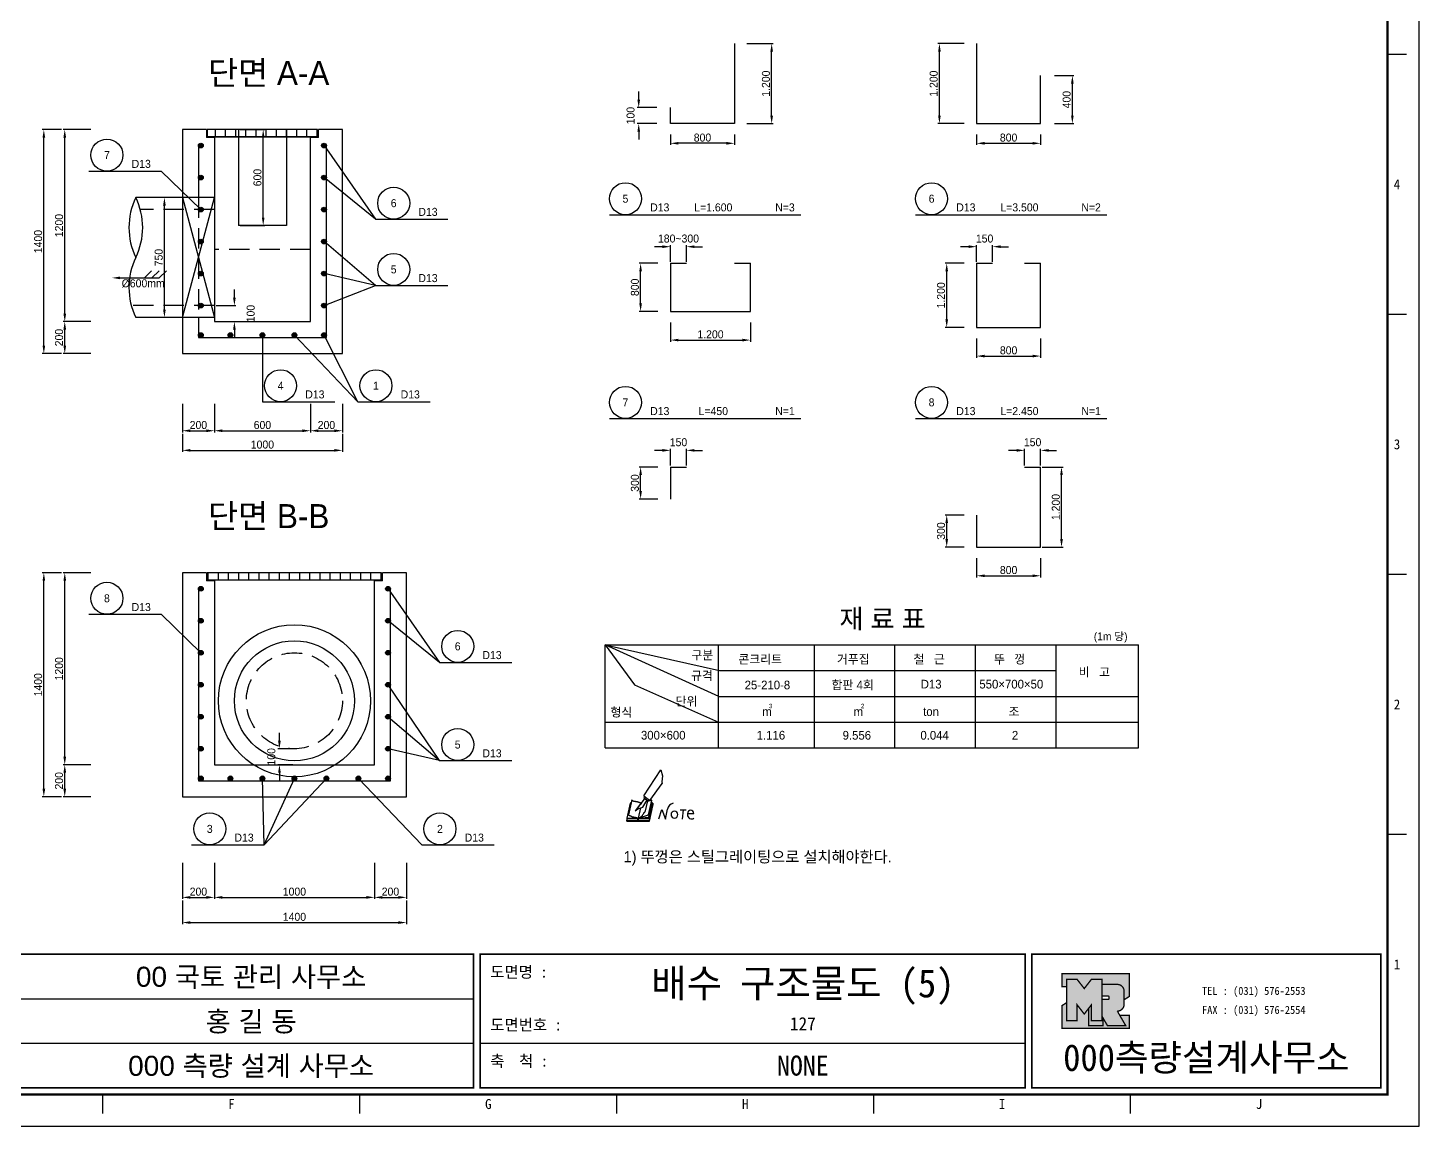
# Model space of a CAD drawing. Header units: millimetres. Extents: x 1091 to 1923, y -17 to 572.
# Drawn here: x 1488.4 to 1923.1, y -16.9 to 326.3 of the extents above; entities that cross this region are included whole.
import ezdxf
from ezdxf.enums import TextEntityAlignment as Align

# ---------------------------------------------------------------- set-up
doc = ezdxf.new("R2010")
doc.units = ezdxf.units.MM
doc.linetypes.add('HIDDEN', pattern=[9.525, 6.35, -3.175])
for name, color, linetype in [('CZ-DIMT-0002', 7, 'Continuous'), ('CZ-EXST-0002', 1, 'Continuous'), ('CZ-LIN2-0003', 3, 'Continuous'), ('CZ-LIN3-0005', 5, 'Continuous'), ('CZ-LINE-0001', 7, 'Continuous'), ('CZ-MACL-0006', 6, 'Continuous'), ('CZ-TEXT-BOX0', 7, 'Continuous'), ('TITLE', 7, 'Continuous')]:
    doc.layers.add(name, color=color, linetype=linetype)
doc.styles.add('견고딕', font='arial.ttf')
doc.styles.add('돋움', font='')
doc.styles.add('돋음체', font='')
doc.styles.get('돋움').set_extended_font_data('Dotum')
doc.styles.get('돋음체').set_extended_font_data('DotumChe')

# ---------------------------------------------------------------- blocks, each defined once
blk = doc.blocks.new('note')
for p, q in [((0.85, 3.5), (3.53, 7.57)), ((3.53, 7.57), (3.8, 6.64)), ((3.8, 6.64), (3.69, 5.72)), ((1.8, 2.79), (3.74, 5.46)), ((3.69, 5.72), (3.74, 5.46)), ((-1.24, 2.36), (-1.77, 0)), ((-1.01, 2.9), (-1.53, 0.52)), ((-1.13, 2.36), (-1.24, 2.36)), ((-1, 2.9), (-1.01, 2.9)), ((-0.98, 2.85), (-1, 2.9)), ((-0.95, 2.8), (-0.98, 2.85)), ((-0.9, 2.75), (-0.95, 2.8)), ((-0.85, 2.72), (-0.9, 2.75)), ((-0.79, 2.69), (-0.85, 2.72)), ((-0.74, 2.68), (-0.79, 2.69)), ((-0.69, 2.65), (-0.74, 2.68)), ((-0.64, 2.65), (-0.69, 2.65)), ((-0.59, 2.63), (-0.64, 2.65)), ((-0.54, 2.62), (-0.59, 2.63)), ((-0.48, 2.61), (-0.54, 2.62)), ((-0.43, 2.61), (-0.48, 2.61)), ((0.75, 2.77), (-0.46, 1.16)), ((0.37, 2.24), (-0.46, 1.16)), ((-0.38, 2.59), (-0.43, 2.61)), ((-0.33, 2.59), (-0.38, 2.59)), ((-0.27, 2.58), (-0.33, 2.59)), ((-0.22, 2.57), (-0.27, 2.58)), ((-0.17, 2.56), (-0.22, 2.57)), ((-0.12, 2.55), (-0.17, 2.56)), ((-0.07, 2.53), (-0.12, 2.55)), ((-0.01, 2.51), (-0.07, 2.53)), ((0.04, 2.5), (-0.01, 2.51)), ((0.09, 2.48), (0.04, 2.5)), ((0.14, 2.48), (0.09, 2.48)), ((0.2, 2.47), (0.14, 2.48)), ((0.26, 2.43), (0.18, 2.46)), ((0.34, 2.4), (0.26, 2.43)), ((0.45, 2.37), (0.34, 2.4)), ((0.72, 1.75), (1.16, 2.53)), ((1, 3.1), (0.75, 2.77)), ((0.85, 3.5), (1.8, 2.79)), ((1, 3.4), (0.85, 3.21)), ((0.85, 3.21), (1.52, 2.71)), ((1.47, 2.74), (1.01, 0.97)), ((1.16, 2.53), (1.37, 2.82)), ((2.13, 2.84), (1.44, 2.63)), ((1.52, 2.71), (1.66, 2.9)), ((1.6, 0.53), (2.13, 2.84)), ((1.65, 0.18), (2.19, 2.48)), ((1.77, 0), (2.3, 2.36)), ((2.19, 2.48), (2.04, 2.47)), ((2.3, 2.36), (2.16, 2.36)), ((2.3, 2.36), (2.3, 2.07)), ((-1.77, 0), (1.77, 0)), ((-1.77, 0), (-1.77, -0.3)), ((-1.53, 0.52), (-1.55, 0.54)), ((-1.48, 0.48), (-1.53, 0.52)), ((-1.43, 0.44), (-1.48, 0.48)), ((-1.38, 0.41), (-1.43, 0.44)), ((-1.33, 0.4), (-1.38, 0.41)), ((-1.27, 0.37), (-1.33, 0.4)), ((-1.22, 0.35), (-1.27, 0.37)), ((-1.17, 0.33), (-1.22, 0.35)), ((-1.12, 0.32), (-1.17, 0.33)), ((-1.02, 0.25), (-1.12, 0.32)), ((-0.97, 0.22), (-1.02, 0.25)), ((-0.93, 0.21), (-0.97, 0.22)), ((-0.88, 0.19), (-0.93, 0.21)), ((-0.8, 0.18), (-0.88, 0.19)), ((-0.75, 0.17), (-0.8, 0.18)), ((-0.7, 0.16), (-0.75, 0.17)), ((-0.64, 0.15), (-0.7, 0.16)), ((-0.58, 0.14), (-0.64, 0.15)), ((-0.53, 0.13), (-0.58, 0.14)), ((-0.48, 0.12), (-0.53, 0.13)), ((-0.43, 0.11), (-0.48, 0.12)), ((-0.46, 1.16), (-0.08, 1.47)), ((-0.38, 0.08), (-0.43, 0.11)), ((-0.29, 0.06), (-0.38, 0.08)), ((-0.23, 0.05), (-0.29, 0.06)), ((-0.16, 0.04), (-0.23, 0.05)), ((-0.11, 0.03), (-0.16, 0.04)), ((-0.04, 0.02), (-0.11, 0.03)), ((-0.08, 1.47), (0.72, 1.75)), ((-0.05, -0.3), (-0.05, 0)), ((0, 0), (-0.04, 0.02)), ((0.37, 1.63), (0, 0)), ((0, 0), (1.6, 0.53)), ((0, 0), (1.65, 0.18)), ((0, 0.01), (0.06, 0.04)), ((0, -0.3), (0, 0)), ((0.05, -0.3), (0.05, 0)), ((0.06, 0.04), (0.11, 0.07)), ((0.11, 0.07), (0.16, 0.09)), ((0.16, 0.09), (0.21, 0.12)), ((0.21, 0.12), (0.27, 0.14)), ((0.27, 0.14), (0.36, 0.19)), ((0.36, 0.19), (0.41, 0.22)), ((0.41, 0.22), (0.46, 0.27)), ((0.46, 0.27), (0.51, 0.3)), ((0.51, 0.3), (0.56, 0.34)), ((0.56, 0.34), (0.6, 0.4)), ((0.6, 0.4), (0.64, 0.45)), ((0.64, 0.45), (0.67, 0.51)), ((0.67, 0.51), (0.74, 0.58)), ((0.74, 0.58), (0.79, 0.63)), ((0.79, 0.63), (0.83, 0.68)), ((0.83, 0.68), (0.86, 0.73)), ((0.86, 0.73), (0.89, 0.79)), ((0.89, 0.84), (0.92, 0.89)), ((0.89, 0.79), (0.89, 0.84)), ((0.92, 0.89), (0.96, 0.95)), ((0.96, 0.95), (1.01, 0.97)), ((1.77, -0.3), (2.3, 2.07)), ((1.77, -0.38), (2.3, 1.99)), ((1.77, -0.44), (2.3, 1.93)), ((1.77, 0), (1.77, -0.3)), ((3.21, -0.08), (3.68, 1.4)), ((3.68, 1.4), (4.26, -0.14)), ((4.26, -0.14), (4.56, 1.44)), ((6.55, 1.34), (7.46, 1.34)), ((7.01, 1.34), (6.87, -0.11)), ((7.71, 0.77), (7.71, 0.55)), ((7.71, 0.77), (8.67, 0.77)), ((-1.77, -0.3), (1.77, -0.3)), ((-1.77, -0.43), (-1.77, -0.3)), ((-1.77, -0.37), (1.77, -0.37)), ((-1.77, -0.43), (1.77, -0.43))]:
    blk.add_line(p, q)
for centre, major_axis, start_param, end_param in [((0.4, 2.31), (0.0702, 0.0702), 3.283946, 6.425539), ((5.68, 1.23), (-0.806, 0.806), -0.591174, 0.597824), ((5.66, 0.58), (-0.378, 0.378), 3.926991, 10.210176), ((8.3, 0.49), (0.422, 0.422), 2.265602, 4.634911), ((8.19, 0.77), (-0.342, 0.342), 3.926991, 7.068583)]:
    blk.add_ellipse(centre, major_axis=major_axis, ratio=1, start_param=start_param, end_param=end_param)

msp = doc.modelspace()

# ---------------------------------------------------------------- hatches: boundary and pattern name
at = {"layer": 'CZ-LIN3-0005'}
h = msp.add_hatch(dxfattribs=at)
h.set_pattern_fill('ANSI37', color=256, angle=45, style=0)
h.set_pattern_definition([(90, (1394.6117, -72.844), (-3.175, 7e-16), []), (180, (1394.6117, -72.844), (-7e-16, -3.175), [])])
h.paths.add_polyline_path([(1578.94, 292.25), (1578.94, 294.5), (1544.44, 294.5), (1544.44, 292.25)])
h = msp.add_hatch(dxfattribs=at)
h.set_pattern_fill('ANSI37', color=256, angle=45, style=0)
h.set_pattern_definition([(90, (1414.6117, -211.3315), (-3.175, 7e-16), []), (180, (1414.6117, -211.3315), (-7e-16, -3.175), [])])
h.paths.add_polyline_path([(1598.94, 153.76), (1598.94, 156.01), (1544.44, 156.01), (1544.44, 153.76)])
at = {"layer": 'CZ-MACL-0006'}
h = msp.add_hatch(color=256, dxfattribs=at)
edge = h.paths.add_edge_path()
edge.add_arc((1542.44, 289.5), 0.75, 0, 360)
h = msp.add_hatch(color=256, dxfattribs=at)
edge = h.paths.add_edge_path()
edge.add_arc((1580.94, 289.5), 0.75, 0, 360)
h = msp.add_hatch(color=256, dxfattribs=at)
edge = h.paths.add_edge_path()
edge.add_arc((1542.44, 279.5), 0.75, 0, 360)
h = msp.add_hatch(color=256, dxfattribs=at)
edge = h.paths.add_edge_path()
edge.add_arc((1580.94, 279.5), 0.75, 0, 360)
h = msp.add_hatch(color=256, dxfattribs=at)
edge = h.paths.add_edge_path()
edge.add_arc((1542.44, 269.5), 0.75, 0, 360)
h = msp.add_hatch(color=256, dxfattribs=at)
edge = h.paths.add_edge_path()
edge.add_arc((1580.94, 269.5), 0.75, 0, 360)
h = msp.add_hatch(color=256, dxfattribs=at)
edge = h.paths.add_edge_path()
edge.add_arc((1542.44, 259.5), 0.75, 0, 360)
h = msp.add_hatch(color=256, dxfattribs=at)
edge = h.paths.add_edge_path()
edge.add_arc((1580.94, 259.5), 0.75, 0, 360)
h = msp.add_hatch(color=256, dxfattribs=at)
edge = h.paths.add_edge_path()
edge.add_arc((1542.44, 249.5), 0.75, 0, 360)
h = msp.add_hatch(color=256, dxfattribs=at)
edge = h.paths.add_edge_path()
edge.add_arc((1580.94, 249.5), 0.75, 0, 360)
h = msp.add_hatch(color=256, dxfattribs=at)
edge = h.paths.add_edge_path()
edge.add_arc((1542.44, 239.5), 0.75, 0, 360)
h = msp.add_hatch(color=256, dxfattribs=at)
edge = h.paths.add_edge_path()
edge.add_arc((1580.94, 239.5), 0.75, 0, 360)
h = msp.add_hatch(color=256, dxfattribs=at)
edge = h.paths.add_edge_path()
edge.add_arc((1542.44, 230.25), 0.75, 0, 360)
h = msp.add_hatch(color=256, dxfattribs=at)
edge = h.paths.add_edge_path()
edge.add_arc((1551.69, 230.25), 0.75, 0, 360)
h = msp.add_hatch(color=256, dxfattribs=at)
edge = h.paths.add_edge_path()
edge.add_arc((1561.69, 230.25), 0.75, 0, 360)
h = msp.add_hatch(color=256, dxfattribs=at)
edge = h.paths.add_edge_path()
edge.add_arc((1571.69, 230.25), 0.75, 0, 360)
h = msp.add_hatch(color=256, dxfattribs=at)
edge = h.paths.add_edge_path()
edge.add_arc((1580.94, 230.25), 0.75, 0, 360)
h = msp.add_hatch(color=256, dxfattribs=at)
edge = h.paths.add_edge_path()
edge.add_arc((1542.44, 151.01), 0.75, 0, 360)
h = msp.add_hatch(color=256, dxfattribs=at)
edge = h.paths.add_edge_path()
edge.add_arc((1600.94, 151.01), 0.75, 0, 360)
h = msp.add_hatch(color=256, dxfattribs=at)
edge = h.paths.add_edge_path()
edge.add_arc((1542.44, 141.01), 0.75, 0, 360)
h = msp.add_hatch(color=256, dxfattribs=at)
edge = h.paths.add_edge_path()
edge.add_arc((1600.94, 141.01), 0.75, 0, 360)
h = msp.add_hatch(color=256, dxfattribs=at)
edge = h.paths.add_edge_path()
edge.add_arc((1542.44, 131.01), 0.75, 0, 360)
h = msp.add_hatch(color=256, dxfattribs=at)
edge = h.paths.add_edge_path()
edge.add_arc((1600.94, 131.01), 0.75, 0, 360)
h = msp.add_hatch(color=256, dxfattribs=at)
edge = h.paths.add_edge_path()
edge.add_arc((1542.44, 121.01), 0.75, 0, 360)
h = msp.add_hatch(color=256, dxfattribs=at)
edge = h.paths.add_edge_path()
edge.add_arc((1600.94, 121.01), 0.75, 0, 360)
h = msp.add_hatch(color=256, dxfattribs=at)
edge = h.paths.add_edge_path()
edge.add_arc((1542.44, 111.01), 0.75, 0, 360)
h = msp.add_hatch(color=256, dxfattribs=at)
edge = h.paths.add_edge_path()
edge.add_arc((1600.94, 111.01), 0.75, 0, 360)
h = msp.add_hatch(color=256, dxfattribs=at)
edge = h.paths.add_edge_path()
edge.add_arc((1542.44, 101.01), 0.75, 0, 360)
h = msp.add_hatch(color=256, dxfattribs=at)
edge = h.paths.add_edge_path()
edge.add_arc((1600.94, 101.01), 0.75, 0, 360)
h = msp.add_hatch(color=256, dxfattribs=at)
edge = h.paths.add_edge_path()
edge.add_arc((1542.44, 91.76), 0.75, 0, 360)
h = msp.add_hatch(color=256, dxfattribs=at)
edge = h.paths.add_edge_path()
edge.add_arc((1551.69, 91.76), 0.75, 0, 360)
h = msp.add_hatch(color=256, dxfattribs=at)
edge = h.paths.add_edge_path()
edge.add_arc((1561.69, 91.76), 0.75, 0, 360)
h = msp.add_hatch(color=256, dxfattribs=at)
edge = h.paths.add_edge_path()
edge.add_arc((1571.69, 91.76), 0.75, 0, 360)
h = msp.add_hatch(color=256, dxfattribs=at)
edge = h.paths.add_edge_path()
edge.add_arc((1581.69, 91.76), 0.75, 0, 360)
h = msp.add_hatch(color=256, dxfattribs=at)
edge = h.paths.add_edge_path()
edge.add_arc((1591.69, 91.76), 0.75, 0, 360)
h = msp.add_hatch(color=256, dxfattribs=at)
edge = h.paths.add_edge_path()
edge.add_arc((1600.94, 91.76), 0.75, 0, 360)
at = {"layer": 'TITLE', "ltscale": 150}
h = msp.add_hatch(color=8, dxfattribs=at)
edge = h.paths.add_edge_path()
edge.add_line((1832.49, 30.73), (1811.52, 30.73))
edge.add_line((1811.52, 30.73), (1811.52, 26.64))
edge.add_line((1811.52, 26.64), (1812.91, 26.64))
edge.add_line((1812.91, 26.64), (1812.91, 28.94))
edge.add_line((1812.91, 28.94), (1816.23, 28.94))
edge.add_line((1816.23, 28.94), (1818.45, 26.09))
edge.add_line((1818.45, 26.09), (1820.67, 28.94))
edge.add_line((1820.67, 28.94), (1824, 28.94))
edge.add_line((1824, 28.94), (1824, 27.38))
edge.add_line((1824, 27.38), (1828.79, 27.38))
edge.add_arc((1828.79, 25.28), 2.1, 0, 90, ccw=False)
edge.add_line((1830.89, 25.28), (1830.89, 22.59))
edge.add_line((1830.89, 22.59), (1832.49, 23.59))
edge.add_line((1832.49, 23.59), (1832.49, 30.73))
h.paths.add_polyline_path([(1819.8, 19.87), (1818.45, 18.13), (1816.23, 20.99), (1816.23, 16.05), (1812.91, 16.05), (1812.91, 21.65), (1811.52, 20.78), (1811.52, 13.64), (1832.49, 13.64), (1832.49, 17.73), (1829.54, 17.73), (1831.42, 14.48), (1825.71, 14.48), (1824.34, 16.86), (1824.34, 14.48), (1819.8, 14.48)])
msp.add_hatch(color=5, dxfattribs=at).paths.add_polyline_path([(1824, 28.94), (1820.67, 28.94), (1818.45, 26.09), (1816.23, 28.94), (1812.91, 28.94), (1812.91, 16.05), (1816.23, 16.05), (1816.23, 20.99), (1818.45, 18.13), (1820.67, 20.99), (1820.67, 16.05), (1824, 16.05)])
h = msp.add_hatch(color=161, dxfattribs=at)
edge = h.paths.add_edge_path()
edge.add_arc((1828.79, 25.28), 2.1, 360, 450)
edge.add_line((1828.79, 27.38), (1824, 27.38))
edge.add_line((1824, 27.38), (1824, 23.73))
edge.add_line((1824, 23.73), (1825.95, 23.73))
edge.add_arc((1825.95, 23.51), 0.222, 0, 90, ccw=False)
edge.add_line((1826.17, 23.51), (1826.17, 22.9))
edge.add_arc((1825.95, 22.9), 0.222, -90, 0, ccw=False)
edge.add_line((1825.95, 22.68), (1824, 22.68))
edge.add_line((1824, 22.68), (1824, 16.05))
edge.add_line((1824, 16.05), (1820.67, 16.05))
edge.add_line((1820.67, 16.05), (1820.67, 20.99))
edge.add_line((1820.67, 20.99), (1819.8, 19.87))
edge.add_line((1819.8, 19.87), (1819.8, 14.48))
edge.add_line((1819.8, 14.48), (1824.34, 14.48))
edge.add_line((1824.34, 14.48), (1824.34, 16.86))
edge.add_line((1824.34, 16.86), (1825.71, 14.48))
edge.add_line((1825.71, 14.48), (1831.42, 14.48))
edge.add_line((1831.42, 14.48), (1828.79, 19.04))
edge.add_arc((1828.79, 21.14), 2.1, 270, 360)
edge.add_line((1830.89, 21.14), (1830.89, 25.28))

# ---------------------------------------------------------------- linework, layer by layer
at = {"layer": 'CZ-EXST-0002'}
for p, q in [((1546.69, 273.25), (1522.13, 273.25)), ((1546.69, 235.75), (1522.13, 235.75))]:
    msp.add_line(p, q, dxfattribs=at)
at = {"layer": 'CZ-EXST-0002', "linetype": 'HIDDEN'}
for p, q in [((1546.69, 269.5), (1523.54, 269.5)), ((1546.69, 239.5), (1520.73, 239.5))]:
    msp.add_line(p, q, dxfattribs=at)
at = {"layer": 'CZ-EXST-0002'}
msp.add_circle((1571.69, 116.01), 18.75, dxfattribs=at)
at = {"layer": 'CZ-EXST-0002', "linetype": 'HIDDEN'}
msp.add_circle((1571.69, 116.01), 15, dxfattribs=at)
at = {"layer": 'CZ-EXST-0002'}
for centre, start, end in [((1541.51, 263.88), 154.1753, 205.8247), ((1502.76, 263.88), 334.1753, 25.8247), ((1541.51, 245.13), 154.1753, 205.8247)]:
    msp.add_arc(centre, 21.52, start, end, dxfattribs=at)
at = {"layer": 'CZ-LIN2-0003'}
for p, q in [((1544.19, 294.5), (1536.69, 294.5)), ((1536.69, 294.5), (1536.69, 224.5)), ((1544.19, 294.5), (1544.19, 292)), ((1546.69, 292), (1544.19, 292)), ((1546.69, 292), (1546.69, 234.5)), ((1554.19, 294.5), (1554.19, 264.5)), ((1569.19, 294.5), (1569.19, 264.5)), ((1579.19, 292), (1576.69, 292)), ((1576.69, 234.5), (1576.69, 292)), ((1579.19, 292), (1579.19, 294.5)), ((1586.69, 294.5), (1579.19, 294.5)), ((1586.69, 224.5), (1586.69, 294.5)), ((1569.19, 264.5), (1554.19, 264.5)), ((1546.69, 234.5), (1576.69, 234.5)), ((1536.69, 224.5), (1586.69, 224.5)), ((1536.69, 156.01), (1536.69, 86.01)), ((1544.19, 156.01), (1536.69, 156.01)), ((1544.19, 156.01), (1544.19, 153.51)), ((1546.69, 153.51), (1544.19, 153.51)), ((1546.69, 153.51), (1546.69, 96.01)), ((1596.69, 96.01), (1596.69, 153.51)), ((1599.19, 153.51), (1596.69, 153.51)), ((1606.69, 156.01), (1599.19, 156.01)), ((1599.19, 153.51), (1599.19, 156.01)), ((1606.69, 86.01), (1606.69, 156.01)), ((1668.76, 101.28), (1835.37, 101.28)), ((1546.69, 96.01), (1596.69, 96.01)), ((1536.69, 86.01), (1606.69, 86.01))]:
    msp.add_line(p, q, dxfattribs=at)
for points in [[(1668.76, 101.28), (1668.76, 133.49)], [(1668.76, 133.49), (1835.37, 133.49)], [(1835.37, 101.28), (1835.37, 133.49)]]:
    msp.add_lwpolyline(points, dxfattribs=at)
at = {"layer": 'CZ-LIN3-0005'}
for p, q in [((1524.81, 248.15), (1527.07, 250.39)), ((1527.14, 248.15), (1529.4, 250.39)), ((1529.47, 248.15), (1531.73, 250.39))]:
    msp.add_line(p, q, dxfattribs=at)
for points in [[(1544.44, 292.25), (1578.94, 292.25), (1578.94, 294.5), (1544.44, 294.5)], [(1544.44, 153.76), (1598.94, 153.76), (1598.94, 156.01), (1544.44, 156.01)]]:
    msp.add_lwpolyline(points, close=True, dxfattribs=at)
at = {"layer": 'CZ-LIN3-0005', "extrusion": (0, 0, -1)}
msp.add_lwpolyline([(-1517.21, 248.15), (-1529.47, 248.15)], dxfattribs=at)
msp.add_solid([(-1517.21, 248.57), (-1514.71, 248.15), (-1517.21, 247.74)], dxfattribs=at)
at = {"layer": 'CZ-LINE-0001'}
for p, q in [((1713.07, 321.35), (1721.29, 321.35)), ((1720.79, 298.85), (1720.79, 318.85)), ((1780.92, 321.35), (1772.7, 321.35)), ((1773.2, 298.85), (1773.2, 318.85)), ((1809.11, 311.35), (1815.24, 311.35)), ((1814.74, 298.85), (1814.74, 308.85)), ((1679.25, 303.85), (1679.25, 306.35)), ((1684.88, 301.35), (1678.75, 301.35)), ((1684.88, 296.35), (1678.75, 296.35)), ((1713.07, 296.35), (1721.29, 296.35)), ((1780.92, 296.35), (1772.7, 296.35)), ((1809.11, 296.35), (1815.24, 296.35)), ((1498.94, 294.5), (1492.9, 294.5)), ((1493.4, 227), (1493.4, 292)), ((1508.06, 294.5), (1499.44, 294.5)), ((1499.94, 237), (1499.94, 292)), ((1554.69, 294.5), (1562.43, 294.5)), ((1561.93, 267), (1561.93, 292)), ((1679.25, 293.85), (1679.25, 291.35)), ((1689.18, 292.91), (1689.18, 289.7)), ((1709.18, 292.91), (1709.18, 289.7)), ((1784.82, 292.91), (1784.82, 289.7)), ((1804.82, 292.91), (1804.82, 289.7)), ((1580.94, 289.5), (1597.03, 266.5)), ((1706.68, 290.2), (1691.68, 290.2)), ((1787.32, 290.2), (1802.32, 290.2)), ((1507.43, 281.52), (1530.06, 281.52)), ((1542.44, 269.5), (1530.06, 281.52)), ((1597.03, 266.5), (1580.94, 279.5)), ((1536.19, 273.25), (1530.57, 273.25)), ((1531.07, 238.25), (1531.07, 270.75)), ((1536.69, 273.25), (1546.69, 235.75)), ((1536.69, 235.75), (1546.69, 273.25)), ((1597.03, 266.5), (1619.65, 266.5)), ((1670.11, 267.9), (1729.89, 267.9)), ((1765.75, 267.9), (1825.53, 267.9)), ((1554.69, 264.5), (1562.43, 264.5)), ((1597.03, 245.81), (1580.94, 259.5)), ((1686.68, 257.9), (1684.18, 257.9)), ((1689.18, 253.2), (1689.18, 258.4)), ((1694.18, 253.2), (1694.18, 258.4)), ((1696.68, 257.9), (1699.18, 257.9)), ((1782.32, 257.9), (1779.82, 257.9)), ((1784.82, 253.2), (1784.82, 258.4)), ((1789.82, 253.2), (1789.82, 258.4)), ((1792.32, 257.9), (1794.82, 257.9)), ((1685.28, 252.7), (1679.35, 252.7)), ((1780.92, 252.7), (1774.99, 252.7)), ((1597.03, 245.81), (1580.94, 249.5)), ((1679.85, 240.2), (1679.85, 250.2)), ((1775.49, 235.2), (1775.49, 250.2)), ((1552.93, 242), (1552.93, 244.5)), ((1580.94, 239.5), (1597.03, 245.81)), ((1597.03, 245.81), (1619.65, 245.81)), ((1547.19, 239.5), (1553.43, 239.5)), ((1536.19, 235.75), (1530.57, 235.75)), ((1685.28, 237.7), (1679.35, 237.7)), ((1508.06, 234.5), (1499.44, 234.5)), ((1508.06, 234.5), (1499.44, 234.5)), ((1499.94, 227), (1499.94, 232)), ((1547.19, 234.5), (1553.43, 234.5)), ((1552.93, 232), (1552.93, 229.5)), ((1689.18, 234.26), (1689.18, 228.22)), ((1714.18, 234.26), (1714.18, 228.22)), ((1780.92, 232.7), (1774.99, 232.7)), ((1561.69, 230.25), (1561.69, 209.47)), ((1571.69, 230.25), (1591.48, 209.47)), ((1591.48, 209.47), (1580.94, 230.25)), ((1691.68, 228.72), (1711.68, 228.72)), ((1784.82, 229.26), (1784.82, 223.22)), ((1804.82, 229.26), (1804.82, 223.22)), ((1498.94, 224.5), (1492.9, 224.5)), ((1508.06, 224.5), (1499.44, 224.5)), ((1787.32, 223.72), (1802.32, 223.72)), ((1536.69, 208.83), (1536.69, 199.89)), ((1546.69, 208.83), (1546.69, 199.89)), ((1546.69, 208.83), (1546.69, 199.89)), ((1561.69, 209.47), (1584.31, 209.47)), ((1576.69, 208.83), (1576.69, 199.89)), ((1576.69, 208.83), (1576.69, 199.89)), ((1586.69, 208.83), (1586.69, 199.89)), ((1591.48, 209.47), (1614.11, 209.47)), ((1539.19, 200.39), (1544.19, 200.39)), ((1549.19, 200.39), (1574.19, 200.39)), ((1579.19, 200.39), (1584.19, 200.39)), ((1670.11, 204.26), (1729.89, 204.26)), ((1765.75, 204.26), (1825.53, 204.26)), ((1536.69, 199.39), (1536.69, 193.76)), ((1586.69, 199.39), (1586.69, 193.76)), ((1539.19, 194.26), (1584.19, 194.26)), ((1686.68, 194.25), (1684.18, 194.25)), ((1689.18, 189.55), (1689.18, 194.75)), ((1694.18, 189.55), (1694.18, 194.75)), ((1696.68, 194.25), (1699.18, 194.25)), ((1797.32, 194.25), (1794.82, 194.25)), ((1799.82, 189.55), (1799.82, 194.75)), ((1804.82, 189.55), (1804.82, 194.75)), ((1807.32, 194.25), (1809.82, 194.25)), ((1685.28, 189.05), (1679.35, 189.05)), ((1805.32, 189.05), (1811.85, 189.05)), ((1679.85, 181.55), (1679.85, 186.55)), ((1811.35, 166.55), (1811.35, 186.55)), ((1685.28, 179.05), (1679.35, 179.05)), ((1780.92, 174.05), (1774.99, 174.05)), ((1775.49, 166.55), (1775.49, 171.55)), ((1780.92, 164.05), (1774.99, 164.05)), ((1805.32, 164.05), (1811.85, 164.05)), ((1784.82, 160.61), (1784.82, 154.57)), ((1804.82, 160.61), (1804.82, 154.57)), ((1498.94, 156.01), (1492.9, 156.01)), ((1493.4, 88.51), (1493.4, 153.51)), ((1508.06, 156.01), (1499.44, 156.01)), ((1499.94, 98.51), (1499.94, 153.51)), ((1787.32, 155.07), (1802.32, 155.07)), ((1600.94, 151.01), (1617.03, 128.02)), ((1507.43, 143.03), (1530.06, 143.03)), ((1542.44, 131.01), (1530.06, 143.03)), ((1617.03, 128.02), (1600.94, 141.01)), ((1668.76, 133.49), (1677.99, 121.04)), ((1704.26, 117.38), (1668.76, 133.49)), ((1668.76, 133.49), (1704.5, 125.43)), ((1704.21, 101.28), (1704.21, 133.49)), ((1734.16, 101.28), (1734.16, 133.49)), ((1759.32, 101.28), (1759.32, 133.49)), ((1784.48, 101.28), (1784.48, 133.49)), ((1809.64, 101.28), (1809.64, 133.49)), ((1617.03, 128.02), (1639.65, 128.02)), ((1704.5, 125.43), (1809.64, 125.43)), ((1617.03, 97.33), (1600.94, 121.01)), ((1677.99, 121.04), (1704.21, 109.33)), ((1704.26, 117.38), (1835.37, 117.38)), ((1600.94, 111.01), (1617.03, 97.33)), ((1668.76, 109.33), (1835.37, 109.33)), ((1567.01, 103.51), (1567.01, 106.01)), ((1571.19, 101.01), (1566.51, 101.01)), ((1617.03, 97.33), (1600.94, 101.01)), ((1508.06, 96.01), (1499.44, 96.01)), ((1508.06, 96.01), (1499.44, 96.01)), ((1571.19, 96.01), (1566.51, 96.01)), ((1617.03, 97.33), (1639.65, 97.33)), ((1499.94, 88.51), (1499.94, 93.51)), ((1562.19, 70.98), (1561.69, 91.76)), ((1581.69, 91.76), (1562.19, 70.98)), ((1562.19, 70.98), (1571.69, 91.76)), ((1567.01, 93.51), (1567.01, 91.01)), ((1611.48, 70.98), (1591.69, 91.76)), ((1498.94, 86.01), (1492.9, 86.01)), ((1508.06, 86.01), (1499.44, 86.01)), ((1539.56, 70.98), (1562.19, 70.98)), ((1611.48, 70.98), (1634.11, 70.98)), ((1536.69, 65.4), (1536.69, 54.08)), ((1546.69, 65.4), (1546.69, 54.08)), ((1546.69, 65.4), (1546.69, 54.08)), ((1596.69, 65.4), (1596.69, 54.08)), ((1596.69, 65.4), (1596.69, 54.08)), ((1606.69, 65.4), (1606.69, 54.08)), ((1536.69, 53.58), (1536.69, 46.21)), ((1539.19, 54.58), (1544.19, 54.58)), ((1549.19, 54.58), (1594.19, 54.58)), ((1599.19, 54.58), (1604.19, 54.58)), ((1606.69, 53.58), (1606.69, 46.21)), ((1539.19, 46.71), (1604.19, 46.71))]:
    msp.add_line(p, q, dxfattribs=at)
at = {"layer": 'CZ-LINE-0001', "linetype": 'HIDDEN'}
msp.add_line((1576.69, 257), (1546.69, 257), dxfattribs=at)
at = {"layer": 'CZ-LINE-0001'}
for centre in [(1513.11, 286.52), (1602.7, 271.5), (1675.11, 272.9), (1770.75, 272.9), (1602.7, 250.81), (1567.36, 214.47), (1597.16, 214.47), (1675.11, 209.26), (1770.75, 209.26), (1513.11, 148.03), (1622.7, 133.02), (1622.7, 102.33), (1545.24, 75.98), (1617.16, 75.98)]:
    msp.add_circle(centre, 5, dxfattribs=at)
for points in [[(1720.37, 318.85), (1721.21, 318.85), (1720.79, 321.35)], [(1772.79, 318.85), (1773.62, 318.85), (1773.2, 321.35)], [(1814.32, 308.85), (1815.15, 308.85), (1814.74, 311.35)], [(1678.84, 303.85), (1679.67, 303.85), (1679.25, 301.35)], [(1678.84, 293.85), (1679.67, 293.85), (1679.25, 296.35)], [(1720.37, 298.85), (1721.21, 298.85), (1720.79, 296.35)], [(1772.79, 298.85), (1773.62, 298.85), (1773.2, 296.35)], [(1814.32, 298.85), (1815.15, 298.85), (1814.74, 296.35)], [(1492.99, 292), (1493.82, 292), (1493.4, 294.5)], [(1499.52, 292), (1500.36, 292), (1499.94, 294.5)], [(1561.52, 292), (1562.35, 292), (1561.93, 294.5)], [(1691.68, 290.62), (1691.68, 289.79), (1689.18, 290.2)], [(1706.68, 290.62), (1706.68, 289.79), (1709.18, 290.2)], [(1787.32, 290.62), (1787.32, 289.79), (1784.82, 290.2)], [(1802.32, 290.62), (1802.32, 289.79), (1804.82, 290.2)], [(1530.66, 270.75), (1531.49, 270.75), (1531.07, 273.25)], [(1561.52, 267), (1562.35, 267), (1561.93, 264.5)], [(1686.68, 258.32), (1686.68, 257.49), (1689.18, 257.9)], [(1696.68, 258.32), (1696.68, 257.49), (1694.18, 257.9)], [(1782.32, 258.32), (1782.32, 257.49), (1784.82, 257.9)], [(1792.32, 258.32), (1792.32, 257.49), (1789.82, 257.9)], [(1679.43, 250.2), (1680.27, 250.2), (1679.85, 252.7)], [(1775.07, 250.2), (1775.9, 250.2), (1775.49, 252.7)], [(1552.52, 242), (1553.35, 242), (1552.93, 239.5)], [(1679.43, 240.2), (1680.27, 240.2), (1679.85, 237.7)], [(1499.52, 237), (1500.36, 237), (1499.94, 234.5)], [(1530.66, 238.25), (1531.49, 238.25), (1531.07, 235.75)], [(1775.07, 235.2), (1775.9, 235.2), (1775.49, 232.7)], [(1499.52, 232), (1500.36, 232), (1499.94, 234.5)], [(1552.52, 232), (1553.35, 232), (1552.93, 234.5)], [(1492.99, 227), (1493.82, 227), (1493.4, 224.5)], [(1499.52, 227), (1500.36, 227), (1499.94, 224.5)], [(1691.68, 229.14), (1691.68, 228.3), (1689.18, 228.72)], [(1711.68, 229.14), (1711.68, 228.3), (1714.18, 228.72)], [(1787.32, 224.14), (1787.32, 223.3), (1784.82, 223.72)], [(1802.32, 224.14), (1802.32, 223.3), (1804.82, 223.72)], [(1539.19, 200.81), (1539.19, 199.97), (1536.69, 200.39)], [(1544.19, 200.81), (1544.19, 199.97), (1546.69, 200.39)], [(1549.19, 200.81), (1549.19, 199.97), (1546.69, 200.39)], [(1574.19, 200.81), (1574.19, 199.97), (1576.69, 200.39)], [(1579.19, 200.81), (1579.19, 199.97), (1576.69, 200.39)], [(1584.19, 200.81), (1584.19, 199.97), (1586.69, 200.39)], [(1539.19, 194.68), (1539.19, 193.85), (1536.69, 194.26)], [(1584.19, 194.68), (1584.19, 193.85), (1586.69, 194.26)], [(1686.68, 194.67), (1686.68, 193.84), (1689.18, 194.25)], [(1696.68, 194.67), (1696.68, 193.84), (1694.18, 194.25)], [(1797.32, 194.67), (1797.32, 193.84), (1799.82, 194.25)], [(1807.32, 194.67), (1807.32, 193.84), (1804.82, 194.25)], [(1679.43, 186.55), (1680.27, 186.55), (1679.85, 189.05)], [(1810.93, 186.55), (1811.77, 186.55), (1811.35, 189.05)], [(1679.43, 181.55), (1680.27, 181.55), (1679.85, 179.05)], [(1775.07, 171.55), (1775.9, 171.55), (1775.49, 174.05)], [(1775.07, 166.55), (1775.9, 166.55), (1775.49, 164.05)], [(1810.93, 166.55), (1811.77, 166.55), (1811.35, 164.05)], [(1492.99, 153.51), (1493.82, 153.51), (1493.4, 156.01)], [(1499.52, 153.51), (1500.36, 153.51), (1499.94, 156.01)], [(1787.32, 155.49), (1787.32, 154.65), (1784.82, 155.07)], [(1802.32, 155.49), (1802.32, 154.65), (1804.82, 155.07)], [(1566.59, 103.51), (1567.43, 103.51), (1567.01, 101.01)], [(1499.52, 98.51), (1500.36, 98.51), (1499.94, 96.01)], [(1499.52, 93.51), (1500.36, 93.51), (1499.94, 96.01)], [(1566.59, 93.51), (1567.43, 93.51), (1567.01, 96.01)], [(1492.99, 88.51), (1493.82, 88.51), (1493.4, 86.01)], [(1499.52, 88.51), (1500.36, 88.51), (1499.94, 86.01)], [(1539.19, 55), (1539.19, 54.16), (1536.69, 54.58)], [(1544.19, 55), (1544.19, 54.16), (1546.69, 54.58)], [(1549.19, 55), (1549.19, 54.16), (1546.69, 54.58)], [(1594.19, 55), (1594.19, 54.16), (1596.69, 54.58)], [(1599.19, 55), (1599.19, 54.16), (1596.69, 54.58)], [(1604.19, 55), (1604.19, 54.16), (1606.69, 54.58)], [(1539.19, 47.13), (1539.19, 46.29), (1536.69, 46.71)], [(1604.19, 47.13), (1604.19, 46.29), (1606.69, 46.71)]]:
    msp.add_solid(points, dxfattribs=at)
at = {"layer": 'CZ-MACL-0006'}
for p, q in [((1709.18, 321.35), (1709.18, 296.35)), ((1784.82, 321.35), (1784.82, 296.35)), ((1804.82, 296.35), (1804.82, 311.35)), ((1689.18, 296.35), (1689.18, 301.35)), ((1709.18, 296.35), (1689.18, 296.35)), ((1784.82, 296.35), (1804.82, 296.35)), ((1541.69, 289.5), (1541.69, 273.25)), ((1581.69, 229.5), (1581.69, 289.5)), ((1689.18, 252.7), (1689.18, 237.7)), ((1689.18, 252.7), (1694.18, 252.7)), ((1709.18, 252.7), (1714.18, 252.7)), ((1714.18, 237.7), (1714.18, 252.7)), ((1784.82, 252.7), (1789.82, 252.7)), ((1784.82, 252.7), (1784.82, 232.7)), ((1799.82, 252.7), (1804.82, 252.7)), ((1804.82, 232.7), (1804.82, 252.7)), ((1541.69, 235.75), (1541.69, 229.5)), ((1689.18, 237.7), (1714.18, 237.7)), ((1784.82, 232.7), (1804.82, 232.7)), ((1541.69, 229.5), (1581.69, 229.5)), ((1689.18, 189.05), (1689.18, 179.05)), ((1689.18, 189.05), (1694.18, 189.05)), ((1799.82, 189.05), (1804.82, 189.05)), ((1804.82, 164.05), (1804.82, 189.05)), ((1784.82, 174.05), (1784.82, 164.05)), ((1784.82, 164.05), (1804.82, 164.05)), ((1541.69, 151.01), (1541.69, 91.01)), ((1601.69, 91.01), (1601.69, 151.01)), ((1541.69, 91.01), (1601.69, 91.01))]:
    msp.add_line(p, q, dxfattribs=at)
at = {"layer": 'CZ-MACL-0006', "linetype": 'HIDDEN'}
msp.add_line((1541.69, 273.25), (1541.69, 235.75), dxfattribs=at)
at = {"layer": 'CZ-MACL-0006'}
for centre, radius in [((1542.44, 289.5), 0.75), ((1580.94, 289.5), 0.75), ((1542.44, 279.5), 0.75), ((1580.94, 279.5), 0.75), ((1542.44, 269.5), 0.75), ((1580.94, 269.5), 0.75), ((1542.44, 259.5), 0.75), ((1580.94, 259.5), 0.75), ((1542.44, 249.5), 0.75), ((1580.94, 249.5), 0.75), ((1542.44, 239.5), 0.75), ((1580.94, 239.5), 0.75), ((1542.44, 230.25), 0.75), ((1551.69, 230.25), 0.75), ((1561.69, 230.25), 0.75), ((1571.69, 230.25), 0.75), ((1580.94, 230.25), 0.75), ((1542.44, 151.01), 0.75), ((1600.94, 151.01), 0.75), ((1542.44, 141.01), 0.75), ((1571.69, 116.01), 23.75), ((1600.94, 141.01), 0.75), ((1542.44, 131.01), 0.75), ((1600.94, 131.01), 0.75), ((1542.44, 121.01), 0.75), ((1600.94, 121.01), 0.75), ((1542.44, 111.01), 0.75), ((1600.94, 111.01), 0.75), ((1542.44, 101.01), 0.75), ((1600.94, 101.01), 0.75), ((1542.44, 91.76), 0.75), ((1551.69, 91.76), 0.75), ((1561.69, 91.76), 0.75), ((1571.69, 91.76), 0.75), ((1581.69, 91.76), 0.75), ((1591.69, 91.76), 0.75), ((1600.94, 91.76), 0.75)]:
    msp.add_circle(centre, radius, dxfattribs=at)
at = {"layer": 'TITLE'}
msp.add_line((1913.19, 553.7), (1913.19, -6.44), dxfattribs=at)
at = {"layer": 'TITLE', "color": 7, "linetype": 'Continuous'}
for p, q in [((1919.14, 318), (1913.19, 318)), ((1919.14, 236.75), (1913.19, 236.75)), ((1919.14, 155.49), (1913.19, 155.49)), ((1919.14, 74.24), (1913.19, 74.24)), ((1511.87, -12.96), (1511.87, -7.02)), ((1592.14, -12.96), (1592.14, -7.02)), ((1672.4, -12.96), (1672.4, -7.02)), ((1752.66, -12.96), (1752.66, -7.02)), ((1832.93, -12.96), (1832.93, -7.02))]:
    msp.add_line(p, q, dxfattribs=at)
at = {"layer": 'TITLE', "ltscale": 150}
for p, q in [((1457.37, 22.88), (1627.66, 22.88)), ((1457.37, 8.98), (1627.66, 8.98)), ((1629.74, 8.98), (1800.02, 8.98))]:
    msp.add_line(p, q, dxfattribs=at)
at = {"layer": 'TITLE'}
msp.add_lwpolyline([(1090.74, -16.91), (1923.09, -16.91), (1923.09, 571.68), (1090.74, 571.68)], close=True, dxfattribs=at)
at = {"layer": 'TITLE', "linetype": 'Continuous', "const_width": 0.793}
msp.add_lwpolyline([(1110.56, -7.02), (1110.56, 561.77), (1913.19, 561.77), (1913.19, -7.02)], close=True, dxfattribs=at)
at = {"layer": 'TITLE', "ltscale": 150}
for points, const_width in [([(1627.66, -4.93), (1457.37, -4.93), (1457.37, 36.79), (1627.66, 36.79)], 0.522), ([(1629.74, 36.79), (1800.02, 36.79), (1800.02, -4.93), (1629.74, -4.93)], 0.522), ([(1911.11, 36.79), (1911.11, -4.93), (1802.11, -4.93), (1802.11, 36.79), (1911.11, 36.79)], 0.522), ([(1824, 28.94), (1820.67, 28.94), (1818.45, 26.09), (1816.23, 28.94), (1812.91, 28.94), (1812.91, 16.05), (1816.23, 16.05), (1816.23, 20.99), (1818.45, 18.13), (1820.67, 20.99), (1820.67, 16.05), (1824, 16.05)], 0.417), ([(1819.8, 19.87), (1818.45, 18.13), (1816.23, 20.99), (1816.23, 16.05), (1812.91, 16.05), (1812.91, 21.65), (1811.52, 20.78), (1811.52, 13.64), (1832.49, 13.64), (1832.49, 17.73), (1829.54, 17.73), (1831.42, 14.48), (1825.71, 14.48), (1824.34, 16.86), (1824.34, 14.48), (1819.8, 14.48)], 0.417)]:
    msp.add_lwpolyline(points, close=True, dxfattribs=dict(at, const_width=const_width))
at = {"layer": 'TITLE', "ltscale": 150, "const_width": 0.417}
for points in [[(1832.49, 30.73), (1811.52, 30.73), (1811.52, 26.64), (1812.91, 26.64), (1812.91, 28.94), (1816.23, 28.94), (1818.45, 26.09), (1820.67, 28.94), (1824, 28.94), (1824, 27.38), (1828.79, 27.38, -0.414214), (1830.89, 25.28), (1830.89, 22.59), (1832.49, 23.59)], [(1830.89, 25.28, 0.414214), (1828.79, 27.38), (1824, 27.38), (1824, 23.73), (1825.95, 23.73, -0.414214), (1826.17, 23.51), (1826.17, 22.9, -0.414214), (1825.95, 22.68), (1824, 22.68), (1824, 16.05), (1820.67, 16.05), (1820.67, 20.99), (1819.8, 19.87), (1819.8, 14.48), (1824.34, 14.48), (1824.34, 16.86), (1825.71, 14.48), (1831.42, 14.48), (1828.79, 19.04, 0.414214), (1830.89, 21.14)]]:
    msp.add_lwpolyline(points, format="xyb", close=True, dxfattribs=at)

# ---------------------------------------------------------------- block references
at = {"layer": 'CZ-TEXT-BOX0', "xscale": 2, "yscale": 2, "zscale": 2}
msp.add_blockref('note', (1679.11, 79.29), dxfattribs=at)

# ---------------------------------------------------------------- texts
at = {"layer": 'CZ-DIMT-0002', "style": '돋움'}
for s, p in [('7', (1513.11, 286.52)), ('D13', (1523.83, 283.79)), ('5', (1675.11, 272.9)), ('6', (1770.75, 272.9)), ('6', (1602.7, 271.5)), ('D13', (1613.42, 268.78)), ('D13', (1685.83, 270.18)), ('L=1.600', (1702.56, 270.18)), ('N=3', (1724.95, 270.18)), ('D13', (1781.47, 270.18)), ('L=3.500', (1798.2, 270.18)), ('N=2', (1820.59, 270.18)), ('Ø600mm', (1524.44, 246.46)), ('5', (1602.7, 250.81)), ('D13', (1613.42, 248.09)), ('4', (1567.36, 214.47)), ('D13', (1578.08, 211.74)), ('1', (1597.16, 214.47)), ('D13', (1607.88, 211.74)), ('7', (1675.11, 209.26)), ('8', (1770.75, 209.26)), ('D13', (1685.83, 206.53)), ('L=450', (1702.56, 206.53)), ('N=1', (1724.95, 206.53)), ('D13', (1781.47, 206.53)), ('L=2.450', (1798.2, 206.53)), ('N=1', (1820.59, 206.53)), ('8', (1513.11, 148.03)), ('D13', (1523.83, 145.3)), ('6', (1622.7, 133.02)), ('D13', (1633.42, 130.29)), ('5', (1622.7, 102.33)), ('D13', (1633.42, 99.6)), ('3', (1545.24, 75.98)), ('D13', (1555.96, 73.26)), ('2', (1617.16, 75.98)), ('D13', (1627.88, 73.26))]:
    msp.add_text(s, height=2.5, dxfattribs=at).set_placement(p, align=Align.MIDDLE_CENTER)
for s, height, p in [('재 료 표', 6, (1741.96, 138.62)), ('  (1m 당)', 2.446, (1819.66, 134.92)), ('구분', 2.717, (1695.71, 128.9)), (' 콘크리트', 2.717, (1709.42, 127.62)), ('거푸집', 2.717, (1741.18, 127.63)), ('철   근', 2.717, (1765.09, 127.62)), ('뚜   껑', 2.717, (1790.25, 127.62)), ('비   고', 2.717, (1816.7, 123.59)), ('규격', 2.717, (1695.6, 122.49)), ('25-210-8', 2.717, (1712.35, 119.58)), ('합판 4회', 2.717, (1739.51, 119.58)), (' D13', 2.717, (1766.37, 119.85)), ('550×700×50', 2.717, (1785.68, 119.85)), ('  단위', 2.717, (1688.8, 114.46)), ('  형식', 2.717, (1668.45, 111.07)), ('m', 2.72, (1717.85, 111.27)), ('3', 1.36, (1719.97, 113.7)), ('m', 2.72, (1746.38, 111.27)), ('2', 1.36, (1748.7, 113.7)), ('ton', 2.717, (1768.12, 111.27)), ('조', 2.72, (1794.79, 111.27)), ('1) 뚜껑은 스틸그레이팅으로 설치해야한다.', 3.5, (1674.5, 65.52))]:
    msp.add_text(s, height=height, dxfattribs=at).set_placement(p)
msp.add_text('300×600', height=2.717, dxfattribs=at).set_placement((1693.89, 105.25), align=Align.MIDDLE_RIGHT)
for s, height, p in [('1.116', 2.717, (1725.01, 103.9)), ('9.556', 2.717, (1751.85, 103.87)), ('0.044', 2.717, (1776.15, 103.87)), ('2', 2.72, (1797.83, 103.87))]:
    msp.add_text(s, height=height, dxfattribs=at).set_placement(p, align=Align.RIGHT)
at = {"layer": 'CZ-LINE-0001', "char_height": 2.5, "attachment_point": 5, "rotation": 90, "style": '돋움'}
for s, insert in [('\\A1;1.200', (1719.01, 308.85)), ('\\A1;1.200', (1771.42, 308.85)), ('\\A1;400', (1812.96, 303.85)), ('\\A1;100', (1676.72, 298.85)), ('\\A1;600', (1560.15, 279.5)), ('\\A1;1200', (1498.16, 264.5)), ('\\A1;1400', (1491.62, 259.5)), ('\\A1;750', (1529.29, 254.5)), ('\\A1;800', (1678.07, 245.2)), ('\\A1;1.200', (1773.7, 242.7)), ('\\A1;100', (1558.03, 237)), ('\\A1;200', (1498.16, 229.5)), ('\\A1;300', (1678.07, 184.05)), ('\\A1;1.200', (1809.57, 176.55)), ('\\A1;300', (1773.71, 169.05)), ('\\A1;1200', (1498.16, 126.01)), ('\\A1;1400', (1491.62, 121.01)), ('\\A1;100', (1564.48, 98.51)), ('\\A1;200', (1498.16, 91.01))]:
    msp.add_mtext(s, dxfattribs=dict(at, insert=insert))
at = {"layer": 'CZ-LINE-0001', "char_height": 2.5, "attachment_point": 5, "style": '돋움'}
for s, insert in [('\\A1;800', (1699.18, 291.98)), ('\\A1;800', (1794.82, 291.98)), ('\\A1;180~300', (1691.68, 260.43)), ('\\A1;150', (1787.32, 260.43)), ('\\A1;1.200', (1701.68, 230.5)), ('\\A1;800', (1794.82, 225.5)), ('\\A1;200', (1541.69, 202.17)), ('\\A1;600', (1561.69, 202.17)), ('\\A1;200', (1581.69, 202.17)), ('\\A1;1000', (1561.69, 196.05)), ('\\A1;150', (1691.68, 196.79)), ('\\A1;150', (1802.32, 196.79)), ('\\A1;800', (1794.82, 156.85)), ('\\A1;200', (1541.69, 56.36)), ('\\A1;1000', (1571.69, 56.36)), ('\\A1;200', (1601.69, 56.36)), ('\\A1;1400', (1571.69, 48.49))]:
    msp.add_mtext(s, dxfattribs=dict(at, insert=insert))
at = {"layer": 'CZ-TEXT-BOX0', "style": '돋움'}
for s, p in [('단면 A-A', (1563.64, 312.2)), ('단면 B-B', (1563.64, 173.71))]:
    msp.add_text(s, height=7.5, dxfattribs=at).set_placement(p, align=Align.MIDDLE_CENTER)
at = {"layer": 'TITLE', "color": 3, "linetype": 'Continuous', "style": '돋음체'}
for s, p in [('4', (1916.16, 277.39)), ('3', (1916.16, 196.13)), ('2', (1916.16, 114.88)), ('1', (1916.16, 33.62)), ('F', (1552.01, -9.99)), ('G', (1632.27, -9.99)), ('H', (1712.53, -9.99)), ('I', (1792.8, -9.99)), ('J', (1873.06, -9.99))]:
    msp.add_text(s, height=3.13, dxfattribs=at).set_placement(p, align=Align.MIDDLE)
at = {"layer": 'TITLE', "color": 7, "linetype": 'Continuous', "style": '견고딕'}
for s, height, p in [('00 국토 관리 사무소', 6.2583, (1558.16, 29.84)), ('홍 길 동', 6.258, (1558.16, 15.93)), ('000 측량 설계 사무소', 6.2583, (1558.16, 2.02))]:
    msp.add_text(s, height=height, dxfattribs=at).set_placement(p, align=Align.MIDDLE)
at = {"layer": 'TITLE', "style": '돋음체'}
for s, p in [('도면명 :', (1632.87, 29.49)), ('도면번호 :', (1632.87, 12.99)), ('축  척 :', (1632.87, 1.68))]:
    msp.add_text(s, height=3.546, dxfattribs=at).set_placement(p)
at = {"layer": 'TITLE', "color": 7, "linetype": 'Continuous', "style": '돋음체'}
msp.add_text('배수 구조물도 (5)', height=8.8, dxfattribs=at).set_placement((1730.53, 27.74), align=Align.MIDDLE_CENTER)
at = {"layer": 'TITLE', "color": 180, "style": '돋음체'}
for s, p in [('TEL : (031) 576-2553', (1855.24, 24.12)), ('FAX : (031) 576-2554', (1855.24, 18.17))]:
    msp.add_text(s, height=2.5033, dxfattribs=at).set_placement(p)
at = {"layer": 'TITLE', "linetype": 'Continuous', "style": '돋음체'}
for s, height, p in [('127', 4.172, (1730.53, 15.07)), ('NONE', 6.258, (1730.53, 2.02))]:
    msp.add_text(s, height=height, dxfattribs=at).set_placement(p, align=Align.MIDDLE)
at = {"layer": 'TITLE', "color": 180, "style": '돋음체'}
msp.add_text('000측량설계사무소', height=8.344, dxfattribs=at).set_placement((1856.61, 0.35), align=Align.CENTER)

doc.saveas('drawing.dxf')
